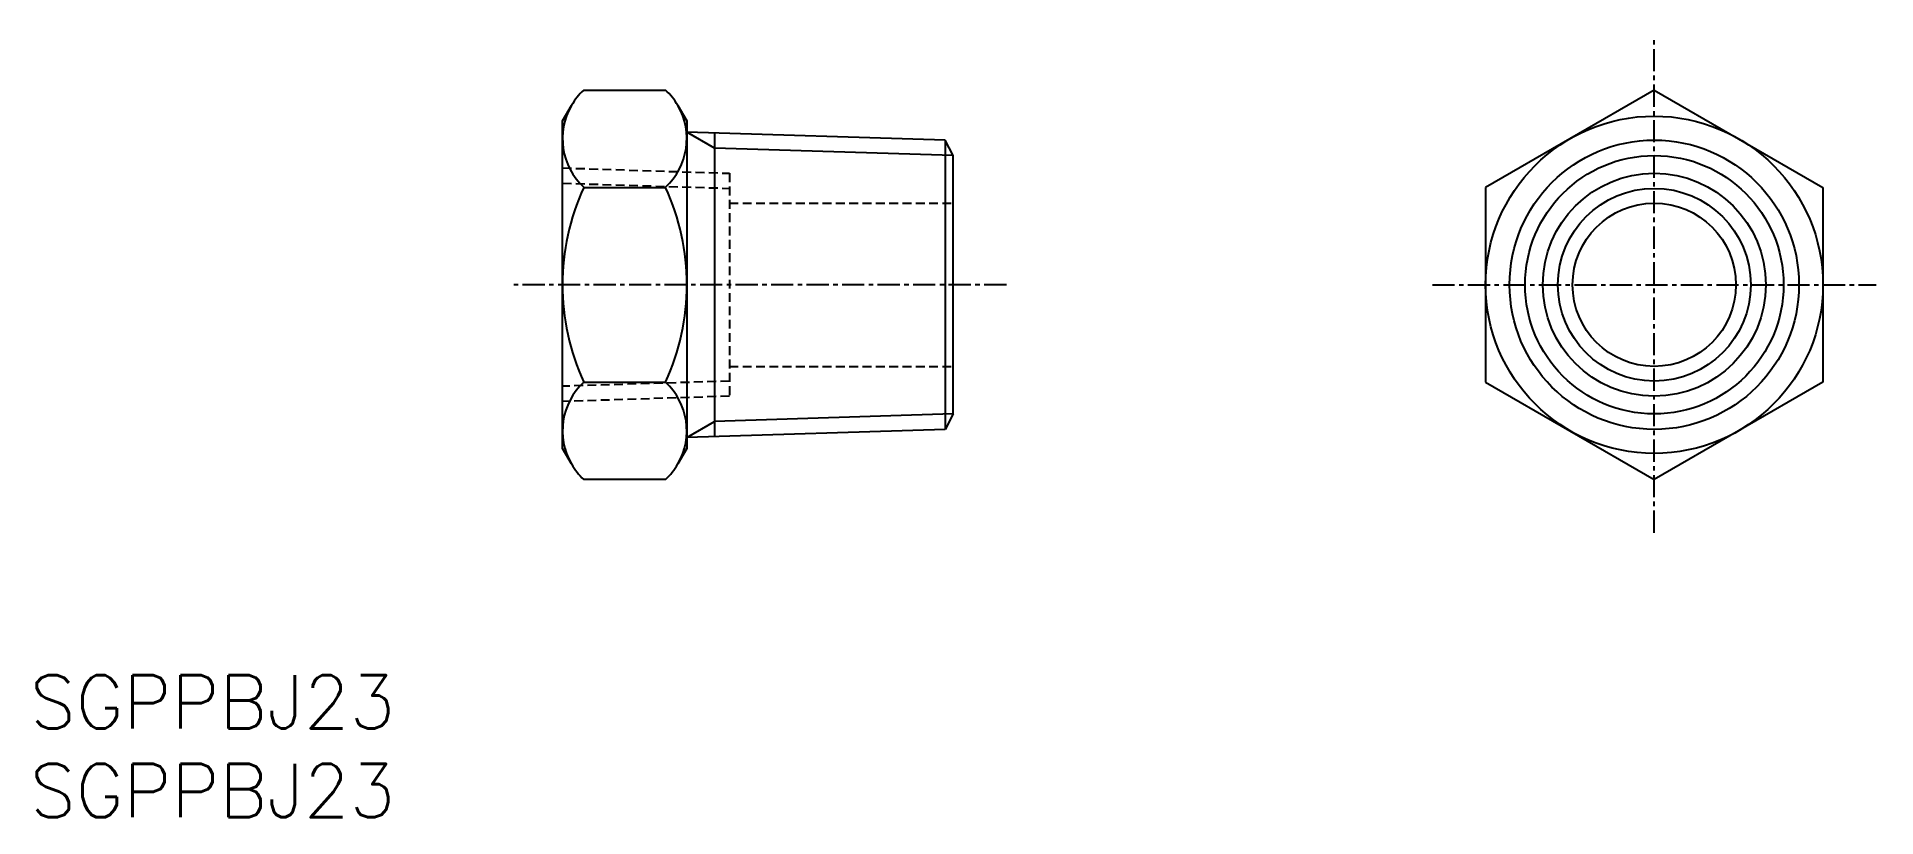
# Model space of a CAD drawing. Extents: x 0 to 104, y 0 to 44.
import ezdxf

# ---------------------------------------------------------------- set-up
doc = ezdxf.new("R2010")
doc.units = 0
doc.linetypes.add('CENTER', pattern=[2, 1.25, -0.25, 0.25, -0.25])
doc.linetypes.add('DASHED', pattern=[0.75, 0.5, -0.25])
doc.layers.get('0').update_dxf_attribs({"linetype": 'CONTINUOUS'})
doc.layers.add('CENTER', color=1, linetype='CENTER')
doc.styles.get("Standard").update_dxf_attribs({"font": 'txt.shx'})

# ---------------------------------------------------------------- blocks, each defined once
blk = doc.blocks.new('*U12')
at = {"color": 7, "linetype": 'CONTINUOUS'}
blk.add_text('SGPPBJ23', height=3, dxfattribs=at).set_placement((0, 0))
blk = doc.blocks.new('*U13')
at = {"color": 7, "linetype": 'CONTINUOUS'}
blk.add_text('SGPPBJ23', height=3, dxfattribs=at).set_placement((0, 5))

msp = doc.modelspace()

# ---------------------------------------------------------------- linework, layer by layer
at = {"color": 7, "linetype": 'CONTINUOUS'}
for p, q in [((31.2, 40.97), (35.8, 40.97)), ((91.5, 40.97), (82, 35.48)), ((91.5, 40.97), (101, 35.48)), ((30, 39.23), (30.5, 40.09)), ((36.5, 40.09), (37, 39.23)), ((30, 20.77), (30, 39.23)), ((37, 39.23), (37, 20.77)), ((51.55, 38.15), (37, 38.6)), ((38.57, 38.55), (38.57, 21.45)), ((52, 37.28), (51.55, 38.15)), ((51.55, 38.15), (51.55, 21.85)), ((52, 22.72), (52, 37.28)), ((31.2, 35.48), (35.8, 35.48)), ((82, 35.48), (82, 24.52)), ((101, 35.48), (101, 24.52)), ((31.2, 24.52), (35.8, 24.52)), ((82, 24.52), (91.5, 19.03)), ((101, 24.52), (91.5, 19.03)), ((51.55, 21.85), (37, 21.4)), ((52, 22.72), (51.55, 21.85)), ((30.5, 19.91), (30, 20.77)), ((37, 20.77), (36.5, 19.91)), ((35.8, 19.03), (31.2, 19.03))]:
    msp.add_line(p, q, dxfattribs=at)
at = {"color": 3, "linetype": 'CONTINUOUS'}
for p, q in [((38.57, 37.7), (37, 38.6)), ((52, 37.28), (38.57, 37.7)), ((37, 21.4), (38.57, 22.3)), ((52, 22.72), (38.57, 22.3))]:
    msp.add_line(p, q, dxfattribs=at)
at = {"color": 3, "linetype": 'DASHED'}
for p, q in [((30, 36.58), (39.4, 36.28)), ((39.4, 36.28), (39.4, 23.72)), ((30, 35.72), (39.4, 35.43)), ((39.4, 34.6), (52, 34.6)), ((39.4, 25.4), (52, 25.4)), ((39.4, 24.57), (30, 24.28)), ((39.4, 23.72), (30, 23.42))]:
    msp.add_line(p, q, dxfattribs=at)
at = {"color": 7, "linetype": 'CONTINUOUS'}
for radius in [9.5, 8.15, 5.43, 4.6]:
    msp.add_circle((91.5, 30), radius, dxfattribs=at)
at = {"color": 3, "linetype": 'CONTINUOUS'}
for radius in [7.28, 6.28]:
    msp.add_circle((91.5, 30), radius, dxfattribs=at)
at = {"color": 7, "linetype": 'CONTINUOUS'}
for centre, radius, start, end in [((33.73, 38.23), 3.73, 132.7344, 150), ((33.27, 38.23), 3.73, 30, 47.2656), ((33.73, 38.23), 3.73, 150, 227.2656), ((33.27, 38.23), 3.73, 312.7344, 30), ((43.13, 30), 13.13, 155.318, 204.682), ((23.87, 30), 13.13, 335.318, 24.682), ((33.73, 21.77), 3.73, 132.7344, 210), ((33.27, 21.77), 3.73, 330, 47.2656), ((33.73, 21.77), 3.73, 210, 227.2656), ((33.27, 21.77), 3.73, 312.7344, 330)]:
    msp.add_arc(centre, radius, start, end, dxfattribs=at)
at = {"layer": 'CENTER', "color": 1, "linetype": 'CENTER'}
for p, q in [((91.5, 16.03), (91.5, 43.97)), ((55, 30), (27, 30)), ((79, 30), (104, 30))]:
    msp.add_line(p, q, dxfattribs=at)

# ---------------------------------------------------------------- block references
at = {"color": 7, "linetype": 'CONTINUOUS'}
for name in ['*U13', '*U12']:
    msp.add_blockref(name, (0, 0), dxfattribs=at)

doc.saveas('drawing.dxf')
